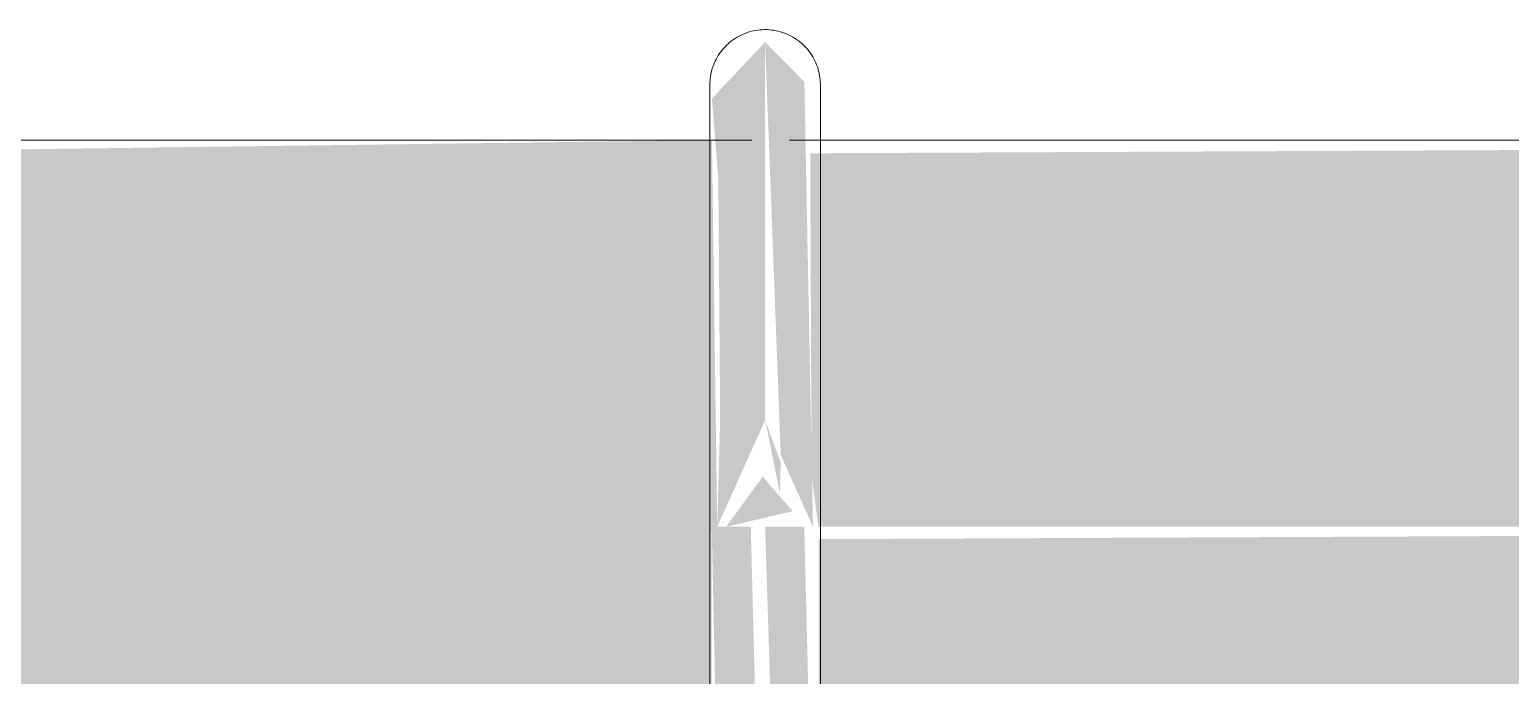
# Model space of a CAD drawing. Header units: inches. Extents: x -55396 to -733, y -290 to 853.
# Drawn here: x -25666.34 to -25659.64, y 291.58 to 294.5 of the extents above; entities that cross this region are included whole.
import ezdxf

# ---------------------------------------------------------------- set-up
doc = ezdxf.new("R2010")
doc.units = ezdxf.units.IN
doc.header["$MEASUREMENT"] = 0
doc.layers.add('Q-SPCQ', color=91, linetype='Continuous', lineweight=9)

# ---------------------------------------------------------------- blocks, each defined once
blk = doc.blocks.new('Basketball_Backstop-Performance_Sports_Systems-3103-Ceiling_Hung - 27_-0_ to 27_-11 7_8_-V29-Section 13')
at = {"layer": 'Q-SPCQ'}
blk.add_hatch(color=256, dxfattribs=at).paths.add_polyline_path([(-25663.2317, 292.25), (-25663.0152, 292.7334), (-25663.0152, 294.4436), (-25663.2559, 294.188), (-25663.2268, 293.8235), (-25663.2185, 292.7334)], flags=0)
h = blk.add_hatch(color=256, dxfattribs=at)
h.paths.add_polyline_path([(-25663.0152, 292.7334), (-25662.9478, 292.3994), (-25662.9451, 292.5417), (-25662.9505, 292.5565)], flags=0)
h.paths.add_polyline_path([(-25662.7987, 292.25), (-25662.8376, 294.2636), (-25663.0152, 294.4436), (-25662.9445, 292.5755), (-25662.8372, 292.3359)], flags=0)
h = blk.add_hatch(color=256, dxfattribs=at)
h.paths.add_polyline_path([(-25633.0152, 292.25), (-25633.0152, 294), (-25646.7111, 293.9404), (-25646.1293, 293.125), (-25645.9523, 292.25), (-25638.2362, 292.25)], flags=0)
h.paths.add_polyline_path([(-25646.3853, 292.25), (-25646.2938, 292.25), (-25646.4119, 292.6018), (-25646.4093, 292.25)], flags=0)
h.paths.add_polyline_path([(-25663.192, 292.25), (-25662.8902, 292.3208), (-25663.0264, 292.4764), (-25663.1402, 292.3208)], flags=0)
h.paths.add_polyline_path([(-25655.5158, 292.25), (-25650.2938, 292.25), (-25650.2378, 293.043), (-25650.116, 293.3265), (-25649.5781, 294), (-25662.8113, 293.9404), (-25662.805, 292.4781), (-25662.7737, 292.25), (-25659.8357, 292.25)], flags=0)
h.paths.add_polyline_path([(-25646.5992, 292.25), (-25646.5438, 292.25), (-25646.6532, 292.8012), (-25646.928, 293.2795), (-25647.2576, 293.5816), (-25647.6176, 293.7655), (-25647.9671, 293.8484), (-25648.4206, 293.8419), (-25648.8875, 293.6961), (-25649.2202, 293.474), (-25649.4519, 293.2243), (-25649.6843, 292.8012), (-25649.7508, 292.5766), (-25649.7384, 292.25), (-25646.876, 292.25)], flags=0)
h.paths.add_polyline_path([(-25650.0438, 292.25), (-25649.992, 292.25), (-25650.1041, 292.4965)], flags=0)
h.paths.add_polyline_path([(-25649.992, 292.25), (-25649.9273, 292.25), (-25649.9579, 292.575)], flags=0)
h.paths.add_polyline_path([(-25667.3456, 292.25), (-25667.2938, 292.25), (-25667.2938, 292.4061)], flags=0)
h.paths.add_polyline_path([(-25667.4103, 292.25), (-25667.3456, 292.25), (-25667.4133, 292.4433)], flags=0)
h.paths.add_polyline_path([(-25666.9523, 292.25), (-25663.2317, 292.25), (-25663.2559, 294), (-25667.7174, 293.9404), (-25667.0769, 292.9425), (-25667.0378, 292.4461), (-25666.992, 292.25)], flags=0)
h.paths.add_polyline_path([(-25670.992, 292.25), (-25670.9188, 292.25), (-25671.0042, 292.4162), (-25671.0438, 292.25)], flags=0)
h.paths.add_polyline_path([(-25668.4755, 292.25), (-25667.5438, 292.25), (-25667.725, 292.9744), (-25667.8095, 293.125), (-25668.1349, 293.4874), (-25668.6176, 293.7655), (-25668.7482, 293.8196), (-25669.1994, 293.871), (-25669.8875, 293.6961), (-25670.2026, 293.4874), (-25670.5101, 293.1485), (-25670.6955, 292.7741), (-25670.7717, 292.4179), (-25670.7384, 292.25)], flags=0)
h.paths.add_polyline_path([(-25671.2938, 292.25), (-25671.196, 293.2262), (-25670.5789, 294), (-25693.0152, 293.9404), (-25693.0152, 292.25), (-25671.3456, 292.25)], flags=0)
h = blk.add_hatch(color=256, dxfattribs=at)
h.paths.add_polyline_path([(-25633.0152, 290.5), (-25633.0152, 292.25), (-25645.9273, 292.25), (-25645.9273, 291.5), (-25645.1688, 291.433), (-25644.9188, 291), (-25644.9188, 290.5), (-25638.2362, 290.5)], flags=0)
h.paths.add_polyline_path([(-25648.3323, 290.5), (-25648.6217, 290.5596), (-25649.2084, 290.8608), (-25649.5761, 291.2339), (-25649.7384, 291.5056), (-25649.8759, 291.9243), (-25649.9273, 291.7669), (-25649.8592, 291.5), (-25649.724, 291.4375), (-25649.3178, 290.9198), (-25648.9813, 290.6884), (-25648.5001, 290.5154), (-25648.3908, 290.5)], flags=0)
h.paths.add_polyline_path([(-25647.8966, 290.5), (-25647.2683, 290.7375), (-25646.8881, 291.0458), (-25646.6478, 291.3822), (-25646.4784, 291.5), (-25646.4103, 291.5), (-25646.4784, 291.7971), (-25646.8576, 291.1087), (-25647.1887, 290.8151), (-25647.517, 290.642), (-25647.9467, 290.5292), (-25647.9467, 290.5)], flags=0)
h.paths.add_polyline_path([(-25661.9527, 290.5), (-25651.4188, 290.5596), (-25651.3476, 291.1233), (-25651.0482, 291.483), (-25650.4103, 291.5669), (-25650.4103, 292.25), (-25662.7737, 292.1942), (-25662.7737, 290.5), (-25662.1402, 290.5596), (-25662.1402, 291), (-25661.9527, 291), (-25661.9527, 290.5288)], flags=0)
h.paths.add_polyline_path([(-25669.441, 290.5), (-25669.6217, 290.5596), (-25670.2688, 290.9071), (-25670.5803, 291.2395), (-25670.7944, 291.6408), (-25670.8968, 292.083), (-25670.9273, 291.6417), (-25670.8592, 291.5), (-25670.724, 291.4375), (-25670.3048, 290.9073), (-25669.9434, 290.6672), (-25669.5807, 290.5363)], flags=0)
h.paths.add_polyline_path([(-25681.4352, 290.5), (-25672.4188, 290.5596), (-25672.3483, 291.1221), (-25672.0482, 291.483), (-25671.4103, 291.6451), (-25671.4103, 292.25), (-25693.0152, 292.25), (-25693.0152, 290.5), (-25690.0751, 290.5)], flags=0)
h.paths.add_polyline_path([(-25668.8966, 290.5), (-25668.2683, 290.7375), (-25667.8881, 291.0458), (-25667.6478, 291.3822), (-25667.4784, 291.5), (-25667.4103, 291.5), (-25667.4784, 291.7971), (-25667.8576, 291.1087), (-25668.1887, 290.8151), (-25668.5773, 290.617), (-25668.9467, 290.5292), (-25668.9467, 290.5)], flags=0)
h.paths.add_polyline_path([(-25665.9188, 290.5), (-25664.0777, 290.5596), (-25664.0777, 291), (-25663.8902, 291), (-25663.8902, 290.5), (-25663.2567, 290.5596), (-25663.2567, 292.25), (-25666.9273, 292.25), (-25666.9273, 291.5), (-25666.1688, 291.433), (-25665.9188, 290.887), (-25665.9188, 290.5327)], flags=0)
h.paths.add_polyline_path([(-25648.1688, 290.625), (-25647.456, 290.8014), (-25647.1292, 291.017), (-25646.876, 291.2883), (-25646.6675, 291.6644), (-25646.5899, 291.8995), (-25646.5992, 292.25), (-25649.7938, 292.25), (-25649.725, 291.7971), (-25649.4018, 291.2104), (-25649.2026, 291.0126), (-25648.7199, 290.7345), (-25648.5625, 290.6768)], flags=0)
h.paths.add_polyline_path([(-25669.1688, 290.625), (-25668.4755, 290.7933), (-25668.0931, 291.0446), (-25667.9257, 291.2234), (-25667.6864, 291.6189), (-25667.5691, 292.0579), (-25667.5992, 292.25), (-25670.7938, 292.25), (-25670.6599, 291.6398), (-25670.4018, 291.2104), (-25670.064, 290.9062), (-25669.7199, 290.7345), (-25669.3908, 290.6542)], flags=0)
h = blk.add_hatch(color=256, dxfattribs=at)
h.paths.add_polyline_path([(-25663.0799, 288.75), (-25663.0152, 288.75), (-25663.0853, 289.0625), (-25663.2567, 289.0625), (-25663.192, 288.75), (-25663.1402, 288.75)], flags=0)
h.paths.add_polyline_path([(-25663.192, 289.6875), (-25663.0152, 289.6875), (-25663.0799, 292.25), (-25663.2567, 292.25), (-25663.2026, 289.6875)], flags=0)
h = blk.add_hatch(color=256, dxfattribs=at)
h.paths.add_polyline_path([(-25662.9505, 288.75), (-25662.7737, 288.75), (-25662.8384, 289.0625), (-25663.0152, 289.0625), (-25663.0152, 288.75)], flags=0)
h.paths.add_polyline_path([(-25662.8278, 289.6875), (-25662.7737, 289.6875), (-25662.8384, 292.25), (-25663.0152, 292.25), (-25662.9344, 289.6875), (-25662.8384, 289.6875)], flags=0)
for p, q in [((-25663.0753, 294), (-25667.7595, 294)), ((-25649.5781, 294), (-25662.9048, 294)), ((-25663.2652, 292.25), (-25663.2652, 289.6875)), ((-25662.7652, 289.6875), (-25662.7652, 292.25))]:
    blk.add_line(p, q, dxfattribs=at)
at = {"layer": 'Q-SPCQ', "flags": 128}
for points in [[(-25663.2652, 294.25), (-25663.265, 294.26), (-25663.2644, 294.27), (-25663.2634, 294.2799), (-25663.262, 294.2898), (-25663.2602, 294.2997), (-25663.2581, 294.3094), (-25663.2555, 294.3191), (-25663.2525, 294.3286), (-25663.2492, 294.3381), (-25663.2455, 294.3474), (-25663.2414, 294.3565), (-25663.237, 294.3654), (-25663.2322, 294.3742), (-25663.227, 294.3828), (-25663.2216, 294.3912), (-25663.2157, 294.3993), (-25663.2096, 294.4072), (-25663.2032, 294.4148), (-25663.1964, 294.4222), (-25663.1894, 294.4293), (-25663.1821, 294.4362), (-25663.1745, 294.4427), (-25663.1667, 294.4489), (-25663.1586, 294.4548), (-25663.1503, 294.4604), (-25663.1418, 294.4656), (-25663.1331, 294.4705), (-25663.1241, 294.475), (-25663.1151, 294.4792), (-25663.1058, 294.483), (-25663.0964, 294.4864), (-25663.0869, 294.4895), (-25663.0773, 294.4922), (-25663.0675, 294.4945), (-25663.0577, 294.4964), (-25663.0478, 294.4979), (-25663.0379, 294.499), (-25663.0279, 294.4997), (-25663.0179, 294.5), (-25663.0152, 294.5)], [(-25663.2652, 294.25), (-25663.265, 294.26), (-25663.2644, 294.27), (-25663.2634, 294.2799), (-25663.262, 294.2898), (-25663.2602, 294.2997), (-25663.2581, 294.3094), (-25663.2555, 294.3191), (-25663.2525, 294.3286), (-25663.2492, 294.3381), (-25663.2455, 294.3474), (-25663.2414, 294.3565), (-25663.237, 294.3654), (-25663.2322, 294.3742), (-25663.227, 294.3828), (-25663.2216, 294.3912), (-25663.2157, 294.3993), (-25663.2096, 294.4072), (-25663.2032, 294.4148), (-25663.1964, 294.4222), (-25663.1894, 294.4293), (-25663.1821, 294.4362), (-25663.1745, 294.4427), (-25663.1667, 294.4489), (-25663.1586, 294.4548), (-25663.1503, 294.4604), (-25663.1418, 294.4656), (-25663.1331, 294.4705), (-25663.1241, 294.475), (-25663.1151, 294.4792), (-25663.1058, 294.483), (-25663.0964, 294.4864), (-25663.0869, 294.4895), (-25663.0773, 294.4922), (-25663.0675, 294.4945), (-25663.0577, 294.4964), (-25663.0478, 294.4979), (-25663.0379, 294.499), (-25663.0279, 294.4997), (-25663.0179, 294.5), (-25663.0152, 294.5)], [(-25663.0152, 294.5), (-25663.0052, 294.4998), (-25662.9952, 294.4992), (-25662.9853, 294.4982), (-25662.9754, 294.4968), (-25662.9656, 294.495), (-25662.9558, 294.4928), (-25662.9461, 294.4903), (-25662.9366, 294.4873), (-25662.9272, 294.484), (-25662.9179, 294.4803), (-25662.9087, 294.4762), (-25662.8998, 294.4717), (-25662.891, 294.467), (-25662.8824, 294.4618), (-25662.8741, 294.4563), (-25662.8659, 294.4505), (-25662.858, 294.4444), (-25662.8504, 294.438), (-25662.843, 294.4312), (-25662.8359, 294.4242), (-25662.8291, 294.4169), (-25662.8225, 294.4093), (-25662.8163, 294.4015), (-25662.8104, 294.3934), (-25662.8049, 294.3851), (-25662.7996, 294.3766), (-25662.7947, 294.3678), (-25662.7902, 294.3589), (-25662.786, 294.3498), (-25662.7822, 294.3406), (-25662.7788, 294.3312), (-25662.7757, 294.3217), (-25662.773, 294.312), (-25662.7708, 294.3023), (-25662.7689, 294.2925), (-25662.7674, 294.2826), (-25662.7663, 294.2727), (-25662.7655, 294.2627), (-25662.7652, 294.2527), (-25662.7652, 294.25)], [(-25663.0152, 294.5), (-25663.0052, 294.4998), (-25662.9952, 294.4992), (-25662.9853, 294.4982), (-25662.9754, 294.4968), (-25662.9656, 294.495), (-25662.9558, 294.4928), (-25662.9461, 294.4903), (-25662.9366, 294.4873), (-25662.9272, 294.484), (-25662.9179, 294.4803), (-25662.9087, 294.4762), (-25662.8998, 294.4717), (-25662.891, 294.467), (-25662.8824, 294.4618), (-25662.8741, 294.4563), (-25662.8659, 294.4505), (-25662.858, 294.4444), (-25662.8504, 294.438), (-25662.843, 294.4312), (-25662.8359, 294.4242), (-25662.8291, 294.4169), (-25662.8225, 294.4093), (-25662.8163, 294.4015), (-25662.8104, 294.3934), (-25662.8049, 294.3851), (-25662.7996, 294.3766), (-25662.7947, 294.3678), (-25662.7902, 294.3589), (-25662.786, 294.3498), (-25662.7822, 294.3406), (-25662.7788, 294.3312), (-25662.7757, 294.3217), (-25662.773, 294.312), (-25662.7708, 294.3023), (-25662.7689, 294.2925), (-25662.7674, 294.2826), (-25662.7663, 294.2727), (-25662.7655, 294.2627), (-25662.7652, 294.2527), (-25662.7652, 294.25)], [(-25663.2652, 294.25), (-25663.2652, 294.2484), (-25663.2652, 294.2436), (-25663.2652, 294.2356), (-25663.2652, 294.2245), (-25663.2652, 294.2101), (-25663.2652, 294.1927), (-25663.2652, 294.1721), (-25663.2652, 294.1485), (-25663.2652, 294.1218), (-25663.2652, 294.0921), (-25663.2652, 294.0595), (-25663.2652, 294.024), (-25663.2652, 293.9856), (-25663.2652, 293.9445), (-25663.2652, 293.9007), (-25663.2652, 293.8542), (-25663.2652, 293.8051), (-25663.2652, 293.7536), (-25663.2652, 293.6997), (-25663.2652, 293.6434), (-25663.2652, 293.5849), (-25663.2652, 293.5243), (-25663.2652, 293.4616), (-25663.2652, 293.397), (-25663.2652, 293.3306), (-25663.2652, 293.2624), (-25663.2652, 293.1927), (-25663.2652, 293.1214), (-25663.2652, 293.0487), (-25663.2652, 292.9747), (-25663.2652, 292.8996), (-25663.2652, 292.8234), (-25663.2652, 292.7464), (-25663.2652, 292.6685), (-25663.2652, 292.5899), (-25663.2652, 292.5108), (-25663.2652, 292.4313), (-25663.2652, 292.3515), (-25663.2652, 292.2716), (-25663.2652, 292.25)], [(-25663.2652, 294.25), (-25663.2652, 294.2484), (-25663.2652, 294.2436), (-25663.2652, 294.2356)], [(-25663.2652, 293.9748), (-25663.2652, 294.0139), (-25663.2652, 294.0502), (-25663.2652, 294.0836), (-25663.2652, 294.1141), (-25663.2652, 294.1416), (-25663.2652, 294.166), (-25663.2652, 294.1874), (-25663.2652, 294.2057), (-25663.2652, 294.2209), (-25663.2652, 294.2329), (-25663.2652, 294.2418), (-25663.2652, 294.2474), (-25663.2652, 294.2499)], [(-25663.2652, 294.2329), (-25663.2652, 294.2418), (-25663.2652, 294.2474), (-25663.2652, 294.2499)], [(-25662.7652, 294.25), (-25662.7652, 294.2484), (-25662.7652, 294.2436), (-25662.7652, 294.2356), (-25662.7652, 294.2245), (-25662.7652, 294.2101), (-25662.7652, 294.1927), (-25662.7652, 294.1721), (-25662.7652, 294.1485), (-25662.7652, 294.1218), (-25662.7652, 294.0921), (-25662.7652, 294.0595), (-25662.7652, 294.024), (-25662.7652, 293.9856)], [(-25662.7652, 294.25), (-25662.7652, 294.2484), (-25662.7652, 294.2436), (-25662.7652, 294.2356)], [(-25662.7652, 292.25), (-25662.7652, 292.33), (-25662.7652, 292.4098), (-25662.7652, 292.4894), (-25662.7652, 292.5686), (-25662.7652, 292.6473), (-25662.7652, 292.7254), (-25662.7652, 292.8027), (-25662.7652, 292.8791), (-25662.7652, 292.9545), (-25662.7652, 293.0288), (-25662.7652, 293.1019), (-25662.7652, 293.1736), (-25662.7652, 293.2438), (-25662.7652, 293.3124), (-25662.7652, 293.3793), (-25662.7652, 293.4444), (-25662.7652, 293.5076), (-25662.7652, 293.5688), (-25662.7652, 293.6278), (-25662.7652, 293.6847), (-25662.7652, 293.7393), (-25662.7652, 293.7915), (-25662.7652, 293.8412), (-25662.7652, 293.8884), (-25662.7652, 293.9329), (-25662.7652, 293.9748), (-25662.7652, 294.0139), (-25662.7652, 294.0502), (-25662.7652, 294.0836), (-25662.7652, 294.1141), (-25662.7652, 294.1416), (-25662.7652, 294.166), (-25662.7652, 294.1874), (-25662.7652, 294.2057), (-25662.7652, 294.2209), (-25662.7652, 294.2329), (-25662.7652, 294.2418), (-25662.7652, 294.2474), (-25662.7652, 294.2499)], [(-25662.7652, 294.2329), (-25662.7652, 294.2418), (-25662.7652, 294.2474), (-25662.7652, 294.2499)], [(-25663.2652, 294.0139), (-25663.2652, 294.0502), (-25663.2652, 294.0836)], [(-25663.2652, 294.0595), (-25663.2652, 294.024), (-25663.2652, 293.9856)], [(-25662.7652, 294.0139), (-25662.7652, 294.0502), (-25662.7652, 294.0836)], [(-25662.7652, 294.0595), (-25662.7652, 294.024), (-25662.7652, 293.9856)]]:
    blk.add_lwpolyline(points, dxfattribs=at)

msp = doc.modelspace()

# ---------------------------------------------------------------- block references
at = {"layer": 'Q-SPCQ'}
msp.add_blockref('Basketball_Backstop-Performance_Sports_Systems-3103-Ceiling_Hung - 27_-0_ to 27_-11 7_8_-V29-Section 13', (0, 0), dxfattribs=at)

doc.saveas('drawing.dxf')
